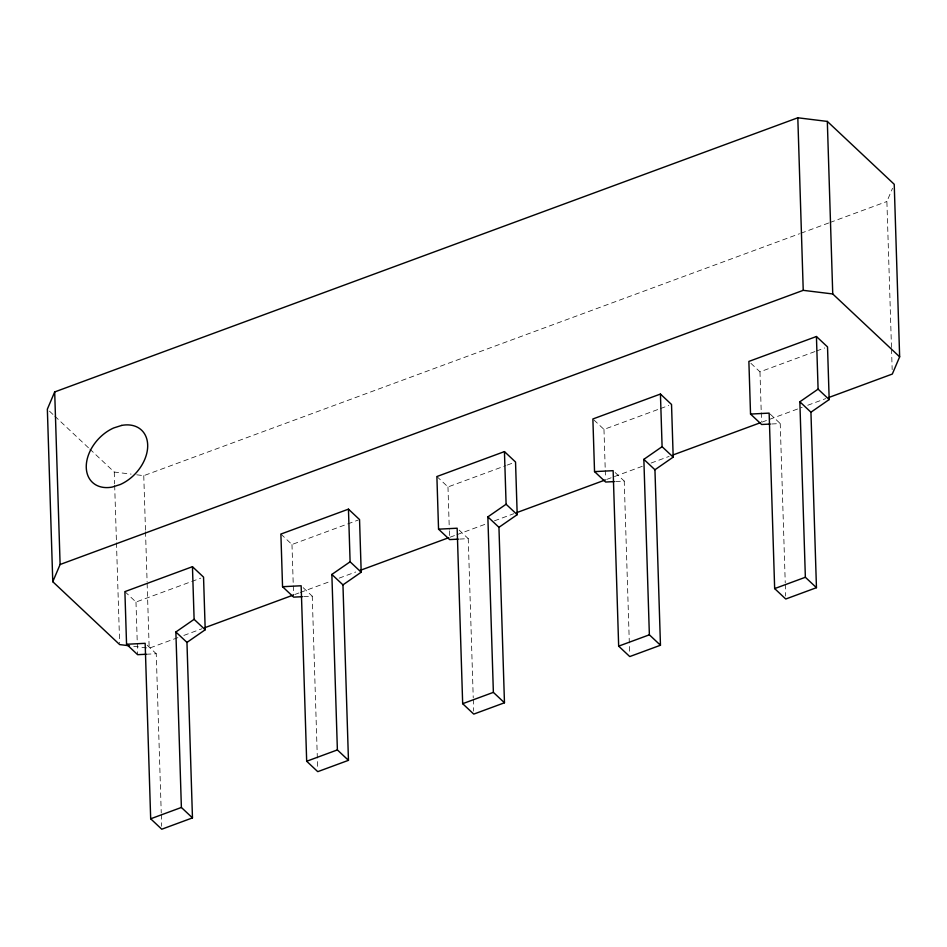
<?xml version="1.0" encoding="UTF-8"?>
<svg xmlns="http://www.w3.org/2000/svg" width="947" height="947" viewBox="0 0 947 947"><rect width="100%" height="100%" fill="white"/><g stroke="black" fill="none" stroke-linecap="round" stroke-linejoin="round"><path stroke-width="0.71" stroke-dasharray="4.74 3.55" d="M891.482 347.513L886.889 201.51L892.536 188.264M136.735 474.802L143.766 475.666L799.54 233.731M800.937 233.222L828.661 222.995M830.046 222.474L886.889 201.51M124.897 591.626L135.989 602.043L200.788 578.144M280.892 534.072L291.984 544.501L358.155 520.081M436.887 476.53L447.978 486.947L505.887 465.581M507.261 465.072L512.777 463.036M593.887 419.923L603.973 429.393L659.124 409.057M660.497 408.548L668.771 405.494M750.9 363.317L759.968 371.851L815.118 351.503M816.492 350.994L824.766 347.94M133.728 646.316L149.188 648.21L178.296 637.473M183.848 635.425L201.865 628.772M294.766 594.503L298.921 592.976M300.306 592.455L330.811 581.209M339.121 578.144L355.764 572M450.038 537.221L455.59 535.173M456.975 534.664L486.083 523.928M494.405 520.85L513.819 513.688M606.707 479.419L642.753 466.125M651.074 463.059L669.103 456.407M761.992 422.137L802.192 407.305M807.744 405.257L825.76 398.604M771.639 423.984L780.233 423.546L785.241 582.796M615.645 481.526L624.239 481.088L629.66 653.619M459.65 539.08L468.244 538.642L473.24 697.892M303.656 596.622L312.25 596.196L317.671 768.715M146.229 654.247L156.243 653.738L161.25 812.988M89.823 449.079L114.256 472.044L131.112 474.116M770.148 414.064L780.233 423.546M615.159 472.565L624.239 481.088M459.165 530.119L468.244 538.642M303.17 587.661L312.25 596.196M49.469 411.152L53.719 415.153M54.784 416.147L88.769 448.085M147.176 645.215L156.243 653.738M891.529 348.981L892.181 369.638M785.276 584.263L785.655 596.065M759.968 371.851L761.21 411.329M761.258 412.785L761.53 421.569M603.973 429.393L605.216 468.883M605.263 470.339L605.488 477.655M473.287 699.371L473.666 711.161M447.978 486.947L449.304 529.349M449.352 530.817L449.636 539.589M291.984 544.501L293.594 595.675M161.298 814.467L161.665 826.269M143.766 475.666L145.483 530.225M145.518 531.705L147.105 581.849M147.14 583.328L149.188 648.21M135.989 602.043L137.635 654.685M114.256 472.044L114.623 483.834M114.67 485.314L116.434 541.353M116.469 542.832L119.63 643.108"/><path stroke-width="1.42" d="M828.542 397.586L892.311 374.053L899.65 356.841L894.228 184.286L827.323 121.417L797.812 117.783L54.689 391.94L47.35 409.163L52.772 581.707L119.677 644.587L129.514 645.795M52.772 581.707L60.111 564.495L54.689 391.94M126.555 644.268L145.163 643.321L150.68 818.788L161.759 829.217L192.466 817.888L181.386 807.46L175.87 631.992L194.111 619.338L192.454 566.697L124.897 591.626L126.555 644.268L137.635 654.685L146.229 654.247M192.466 817.888L186.961 642.409L205.203 629.767L203.546 577.125L192.454 566.697M282.549 586.714L301.158 585.767L306.674 761.246L317.754 771.663L348.46 760.334L337.381 749.917L331.864 574.438L350.106 561.796L348.449 509.155L280.892 534.072L282.549 586.714L293.641 597.143L302.223 596.705M348.46 760.334L342.956 584.867L361.198 572.213L359.54 519.572L348.449 509.155M438.544 529.172L457.152 528.213L462.669 703.692L473.749 714.109L504.467 702.781L493.375 692.364L487.859 516.884L506.1 504.242L504.443 451.601L436.887 476.53L438.544 529.172L449.636 539.589L458.218 539.151M504.467 702.781L498.951 527.313L517.192 514.671L515.535 462.018L504.443 451.601M594.538 471.618L613.147 470.671L618.663 646.138L629.755 656.567L660.461 645.238L649.37 634.81L643.853 459.342L662.095 446.688L660.438 394.047L592.881 418.976L594.538 471.618L605.63 482.035L614.212 481.597M660.461 645.238L654.945 469.759L673.187 457.117L671.53 404.476L660.438 394.047M750.533 414.064L769.142 413.117L774.658 588.596L785.75 599.013L816.456 587.685L805.364 577.268L799.848 401.788L818.09 389.146L816.432 336.505L748.876 361.423L750.533 414.064L761.625 424.493L770.207 424.055M816.456 587.685L810.94 412.217L829.181 399.563L827.524 346.922L816.432 336.505M60.111 564.495L803.234 290.338L832.744 293.961L899.65 356.841M204.647 627.754L293.369 595.024M359.919 570.473L448.653 537.73M516.588 512.67L605.322 479.94M673.258 454.868L760.607 422.646M150.68 818.788L181.386 807.46M306.674 761.246L337.381 749.917M462.669 703.692L493.375 692.364M618.663 646.138L649.37 634.81M774.658 588.596L805.364 577.268M818.09 389.146L829.181 399.563M799.848 401.788L810.94 412.217M662.095 446.688L673.187 457.117M643.853 459.342L654.945 469.759M506.1 504.242L517.192 514.671M487.859 516.884L498.951 527.313M350.106 561.796L361.198 572.213M331.864 574.438L342.956 584.867M194.111 619.338L205.203 629.767M175.87 631.992L186.961 642.409M827.323 121.417L832.744 293.961M797.812 117.783L803.234 290.338M121.69 425.416L113.676 427.961A35.856 25.344 -46.8 0 0 86.26 465.995A35.856 25.344 -46.8 0 0 112.255 487.066L120.269 484.521A35.856 25.344 -46.8 0 0 147.685 446.487A35.856 25.344 -46.8 0 0 121.69 425.416"/></g></svg>
